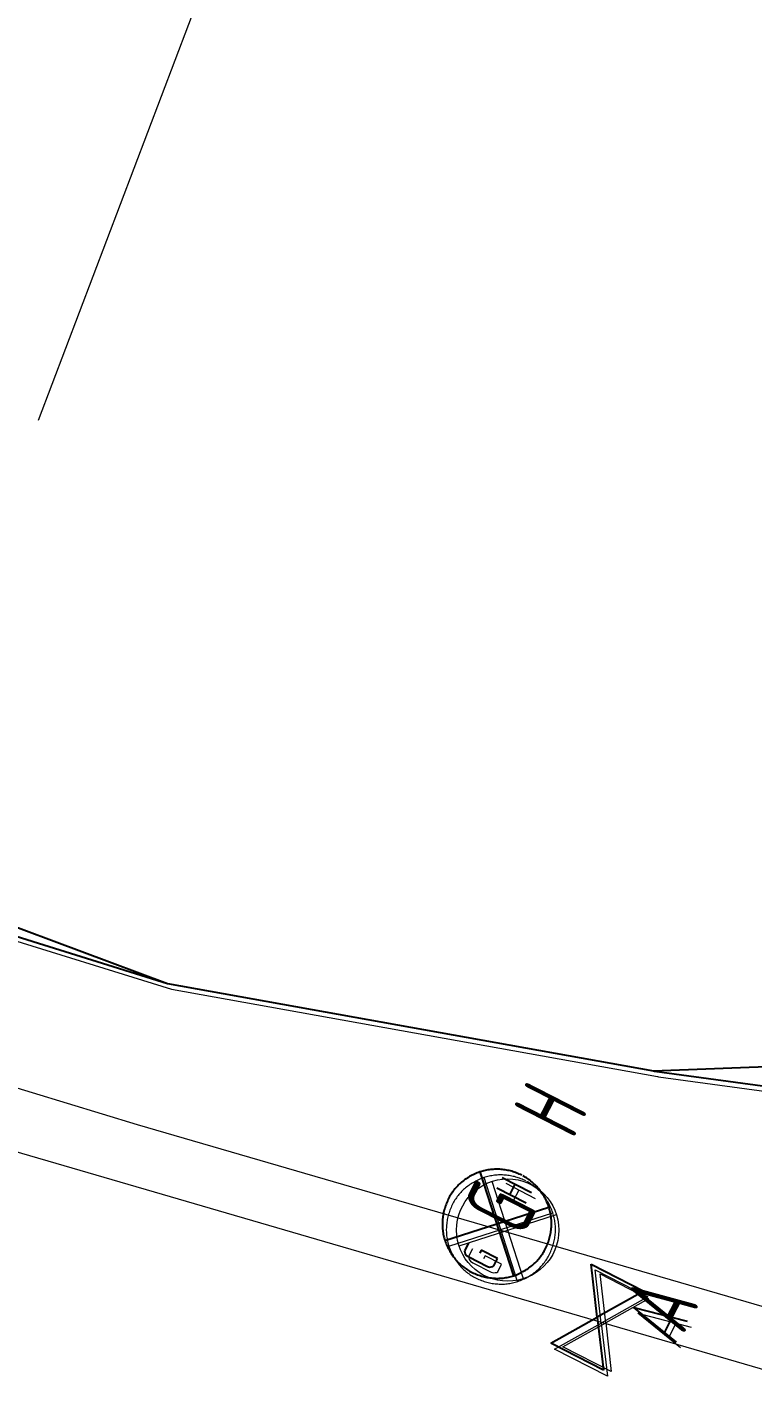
# Model space of a CAD drawing. Header units: metres. Extents: x 3 to 509016, y 4 to 6969473.
# Drawn here: x 507920.58 to 507925.9, y 6967154.33 to 6967164.37 of the extents above; entities that cross this region are included whole.
import ezdxf

# ---------------------------------------------------------------- set-up
doc = ezdxf.new("R2010")
doc.units = ezdxf.units.M
doc.linetypes.add('AEC_Double Dash', pattern=[0.039, 0.015, -0.004, 0.006, -0.004, 0.006, -0.004])
for name, color, linetype, lineweight in [('C-PROP-LINE', 252, 'AEC_Double Dash', 5), ('E_UG_LINES', 252, 'EXISTING_ELECTRICITY_UG', 0), ('RW_FEAT', 252, 'Continuous', 0), ('RW_UG_PIPES', 252, 'EXISTING_WAT_RECYCLED', 0), ('VEG_EDGE_GARDEN', 252, 'Continuous', 0), ('W_AG_PIPES_N', 252, 'EXISTING_WATER', 0), ('W_FEAT', 252, 'EXISTING_WATER', 0)]:
    doc.layers.add(name, color=color, linetype=linetype, lineweight=lineweight)
for name, color, linetype in [('mga2020bdy', 252, 'Continuous'), ('mga2020VEG_EDGE_GARDEN', 252, 'Continuous'), ('mga2020W_FEAT', 252, 'Continuous'), ('XREF', 7, 'Continuous')]:
    doc.layers.add(name, color=color, linetype=linetype)
doc.styles.get("Standard").update_dxf_attribs({"font": 'ARIALN.TTF'})
doc.styles.add('Style-INTL_ISO_EQUAL', font='ISOCP.shx')
doc.linetypes.add('EXISTING_ELECTRICITY_UG', pattern='A,2,-2,2,-2,2,-2,["E-UG",Standard,S=2.5,R=0,X=0,Y=-1.25],-9.15,2,-2,2,-2', length=29.15)
doc.linetypes.add('EXISTING_WAT_RECYCLED', pattern='A,2,-2,2,-2,2,-2,["R",Standard,S=2.5,R=0,X=0,Y=-1.25],-4.4,2,-2,2,-2', length=24.4)
doc.linetypes.add('EXISTING_WATER', pattern='A,2,-2,2,-2,2,-2,["W",Standard,S=2.5,R=0,X=0,Y=-1.25],-4.4,2,-2,2,-2', length=24.4)

# ---------------------------------------------------------------- blocks, each defined once
blk = doc.blocks.new('25027_BNP_Skygate Play-Sheet - 000101 - SITE PLAN')
at = {"layer": 'C-PROP-LINE'}
blk.add_arc((-2394310, 3931625), 7501, 109.9676, 211.1303, dxfattribs=at)
blk = doc.blocks.new('XE_ARCH')
at = {"xscale": 0.001, "yscale": 0.001, "zscale": 0.001, "rotation": 121.996}
blk.add_blockref('25027_BNP_Skygate Play-Sheet - 000101 - SITE PLAN', (509988.126, 6971273.77), dxfattribs=at)
blk = doc.blocks.new('XE_LOT BOUNDARY')
at = {"layer": 'C-PROP-LINE'}
blk.add_arc((507922.423, 6967159.981), 7.501, 231.9636, 333.1263, dxfattribs=at)
blk = doc.blocks.new('BAC W AV')
for p, q in [((0, 0), (-1.1994, 10.4775)), ((-1.1994, 10.4775), (9.2075, 5.1505)), ((9.2075, 5.1505), (0, 0)), ((-9.1722, -5.1153), (0, 0)), ((0.0001, 0.0163), (0, 0.0141)), ((0, 0.0141), (0, 0.0116)), ((0, 0.0116), (0, 0.009)), ((0, 0.009), (0, 0.0062)), ((0, 0.0062), (0, 0.0032)), ((0, 0.0032), (0, 0.0029)), ((0, 0.0029), (0, 0.0026)), ((0, 0.0026), (0, 0.0024)), ((0, 0.0024), (0, 0.0021)), ((0, 0.0021), (0, 0.0019)), ((0, 0.0019), (0, 0.0017)), ((0, 0.0017), (0, 0.0015)), ((0, 0.0015), (0, 0.0013)), ((0, 0.0013), (0, 0.0012)), ((0, 0.0012), (0, 0.001)), ((0, 0.001), (0, 0.0009)), ((0, 0.0009), (0, 0.0008)), ((0, 0.0008), (0, 0.0006)), ((0, 0.0006), (0, 0.0005)), ((0, 0.0005), (0, 0.0005)), ((0, 0.0005), (0, 0.0004)), ((0, 0.0004), (0, 0.0003)), ((0, 0.0003), (0, 0.0002)), ((0, 0.0002), (0, 0.0002)), ((0, 0.0002), (0, 0.0001)), ((0, 0.0001), (0, 0.0001)), ((0, 0.0001), (0, 0.0001)), ((0, 0.0001), (0, 0)), ((0, 0), (0, 0)), ((0, 0), (0, 0)), ((0, 0), (0, 0)), ((0, 0), (0, 0)), ((0, 0), (0, 0)), ((0, 0), (0, 0)), ((0, 0), (0, 0)), ((0, 0), (0, 0)), ((0, 0), (0.0032, 0)), ((0, 0), (1.2348, -10.4422)), ((0.0002, 0.0253), (0.0001, 0.0238)), ((0.0001, 0.0238), (0.0001, 0.0222)), ((0.0001, 0.0222), (0.0001, 0.0204)), ((0.0001, 0.0204), (0.0001, 0.0184)), ((0.0001, 0.0184), (0.0001, 0.0163)), ((0.0003, 0.029), (0.0002, 0.0279)), ((0.0002, 0.0279), (0.0002, 0.0266)), ((0.0002, 0.0266), (0.0002, 0.0253)), ((0.0004, 0.03), (0.0003, 0.029)), ((0.0005, 0.0316), (0.0004, 0.0308)), ((0.0004, 0.0308), (0.0004, 0.03)), ((0.0006, 0.0323), (0.0005, 0.0316)), ((0.0007, 0.0329), (0.0006, 0.0323)), ((0.0008, 0.0334), (0.0007, 0.0329)), ((0.0009, 0.0338), (0.0008, 0.0334)), ((0.0011, 0.0342), (0.0009, 0.0338)), ((0.0012, 0.0345), (0.0011, 0.0342)), ((0.0014, 0.0347), (0.0012, 0.0345)), ((0.0016, 0.0349), (0.0014, 0.0347)), ((0.0018, 0.035), (0.0016, 0.0349)), ((0.002, 0.0351), (0.0018, 0.035)), ((0.0022, 0.0352), (0.002, 0.0351)), ((0.0024, 0.0352), (0.0022, 0.0352)), ((0.0027, 0.0352), (0.0024, 0.0352)), ((0.0029, 0.0353), (0.0027, 0.0352)), ((0.0032, 0.0353), (0.0029, 0.0353)), ((0.0062, 0.0352), (0.0032, 0.0353)), ((0.0032, 0), (0.0062, 0)), ((0.0091, 0.0352), (0.0062, 0.0352)), ((0.0062, 0), (0.0091, 0)), ((0.0117, 0.0352), (0.0091, 0.0352)), ((0.0091, 0), (0.0117, 0)), ((0.0141, 0.0351), (0.0117, 0.0352)), ((0.0117, 0), (0.0141, 0)), ((0.0164, 0.035), (0.0141, 0.0351)), ((0.0141, 0), (0.0164, 0)), ((0.0185, 0.0349), (0.0164, 0.035)), ((0.0164, 0), (0.0185, 0)), ((0.0204, 0.0347), (0.0185, 0.0349)), ((0.0185, 0), (0.0204, 0)), ((0.0222, 0.0345), (0.0204, 0.0347)), ((0.0204, 0), (0.0222, 0)), ((0.0238, 0.0342), (0.0222, 0.0345)), ((0.0222, 0), (0.0238, 0)), ((0.0253, 0.0338), (0.0238, 0.0342)), ((0.0238, 0), (0.0253, 0)), ((0.0267, 0.0334), (0.0253, 0.0338)), ((0.0253, 0), (0.0267, 0)), ((0.0279, 0.0329), (0.0267, 0.0334)), ((0.0267, 0), (0.0279, 0)), ((0.029, 0.0323), (0.0279, 0.0329)), ((0.0279, 0), (0.029, 0)), ((0.03, 0.0316), (0.029, 0.0323)), ((0.029, 0), (0.03, 0)), ((0.0309, 0.0308), (0.03, 0.0316)), ((0.03, 0), (0.0309, 0)), ((0.0317, 0.03), (0.0309, 0.0308)), ((0.0309, 0), (0.0317, 0)), ((0.0324, 0.029), (0.0317, 0.03)), ((0.0317, 0), (0.0324, 0)), ((0.0329, 0.0279), (0.0324, 0.029)), ((0.0324, 0), (0.0329, 0)), ((0.0335, 0.0266), (0.0329, 0.0279)), ((0.0329, 0), (0.0335, 0)), ((0.0339, 0.0253), (0.0335, 0.0266)), ((0.0335, 0), (0.0339, 0)), ((0.0342, 0.0238), (0.0339, 0.0253)), ((0.0339, 0), (0.0342, 0)), ((0.0345, 0.0222), (0.0342, 0.0238)), ((0.0342, 0), (0.0345, 0)), ((0.0348, 0.0204), (0.0345, 0.0222)), ((0.0345, 0), (0.0348, 0)), ((0.0349, 0.0184), (0.0348, 0.0204)), ((0.0348, 0), (0.0349, 0)), ((0.0351, 0.0163), (0.0349, 0.0184)), ((0.0349, 0), (0.0351, 0)), ((0.0352, 0.0141), (0.0351, 0.0163)), ((0.0351, 0), (0.0352, 0)), ((0.0352, 0.0116), (0.0352, 0.0141)), ((0.0353, 0.009), (0.0352, 0.0116)), ((0.0352, 0), (0.0352, 0)), ((0.0352, 0), (0.0353, 0)), ((0.0353, 0.0062), (0.0353, 0.009)), ((0.0353, 0.0032), (0.0353, 0.0062)), ((0.0353, 0), (0.0353, 0.0032)), ((0.0353, 0), (0.0353, 0)), ((0.0353, 0), (0.0353, 0)), ((0.0353, 0), (0.0353, 0)), ((15.621, -4.886), (7.2461, 1.9508)), ((7.2461, 1.9508), (17.7165, -0.7902)), ((13.3033, -2.9634), (14.7991, -0.0353)), ((1.2348, -10.4422), (-9.1722, -5.1153))]:
    blk.add_line(p, q)
blk = doc.blocks.new('BAC W GH')
for p, q in [((-10.3941, 12.2781), (-10.6971, 12.0181)), ((-10.0838, 12.5312), (-10.3941, 12.2781)), ((-9.7662, 12.7772), (-10.0838, 12.5312)), ((-9.4414, 13.016), (-9.7662, 12.7772)), ((-9.1094, 13.2476), (-9.4414, 13.016)), ((-8.7704, 13.4718), (-9.1094, 13.2476)), ((-8.4243, 13.6886), (-8.7704, 13.4718)), ((-8.0713, 13.8979), (-8.4243, 13.6886)), ((-7.7113, 14.0995), (-8.0713, 13.8979)), ((-7.3445, 14.2935), (-7.7113, 14.0995)), ((-6.9708, 14.4796), (-7.3445, 14.2935)), ((-6.5905, 14.6579), (-6.9708, 14.4796)), ((-6.2034, 14.8282), (-6.5905, 14.6579)), ((-5.8097, 14.9905), (-6.2034, 14.8282)), ((-5.4095, 15.1446), (-5.8097, 14.9905)), ((-5.0028, 15.2905), (-5.4095, 15.1446)), ((-4.5896, 15.4281), (-5.0028, 15.2905)), ((4.9389, -15.3106), (-4.9741, 15.3106)), ((-4.2033, 15.5359), (-4.5896, 15.4281)), ((-3.8156, 15.634), (-4.2033, 15.5359)), ((-3.4265, 15.7225), (-3.8156, 15.634)), ((-3.0363, 15.8012), (-3.4265, 15.7225)), ((-2.645, 15.8704), (-3.0363, 15.8012)), ((-2.253, 15.9299), (-2.645, 15.8704)), ((-1.8603, 15.9797), (-2.253, 15.9299)), ((-1.4672, 16.02), (-1.8603, 15.9797)), ((-1.0737, 16.0506), (-1.4672, 16.02)), ((-0.6802, 16.0717), (-1.0737, 16.0506)), ((-0.2867, 16.0832), (-0.6802, 16.0717)), ((0.1066, 16.0852), (-0.2867, 16.0832)), ((0.4995, 16.0776), (0.1066, 16.0852)), ((0.8918, 16.0604), (0.4995, 16.0776)), ((1.2833, 16.0338), (0.8918, 16.0604)), ((1.6739, 15.9976), (1.2833, 16.0338)), ((1.4993, 13.6172), (10.1424, 9.1934)), ((2.0634, 15.9519), (1.6739, 15.9976)), ((2.4516, 15.8968), (2.0634, 15.9519)), ((2.8383, 15.8321), (2.4516, 15.8968)), ((3.2234, 15.7581), (2.8383, 15.8321)), ((3.6068, 15.6745), (3.2234, 15.7581)), ((3.9881, 15.5816), (3.6068, 15.6745)), ((4.3673, 15.4792), (3.9881, 15.5816)), ((4.7442, 15.3675), (4.3673, 15.4792)), ((5.1186, 15.2463), (4.7442, 15.3675)), ((5.4903, 15.1157), (5.1186, 15.2463)), ((5.8591, 14.9758), (5.4903, 15.1157)), ((6.2249, 14.8266), (5.8591, 14.9758)), ((6.5876, 14.668), (6.2249, 14.8266)), ((6.9468, 14.5), (6.5876, 14.668)), ((7.3025, 14.3228), (6.9468, 14.5)), ((8.0056, 13.9421), (7.6569, 14.1367)), ((8.3486, 13.7393), (8.0056, 13.9421)), ((8.6858, 13.5281), (8.3486, 13.7393)), ((9.017, 13.3088), (8.6858, 13.5281)), ((9.3423, 13.0814), (9.017, 13.3088)), ((9.6614, 12.846), (9.3423, 13.0814)), ((9.9745, 12.6025), (9.6614, 12.846)), ((10.2813, 12.3512), (9.9745, 12.6025)), ((10.5817, 12.0921), (10.2813, 12.3512)), ((-13.7401, 8.3838), (-13.9425, 8.0409)), ((-13.5296, 8.7209), (-13.7401, 8.3838)), ((-13.3111, 9.0521), (-13.5296, 8.7209)), ((-13.0846, 9.3773), (-13.3111, 9.0521)), ((-12.8502, 9.6963), (-13.0846, 9.3773)), ((-12.608, 10.0092), (-12.8502, 9.6963)), ((-12.3579, 10.3157), (-12.608, 10.0092)), ((-12.1001, 10.6159), (-12.3579, 10.3157)), ((-11.8346, 10.9096), (-12.1001, 10.6159)), ((-11.5615, 11.1968), (-11.8346, 10.9096)), ((-11.2809, 11.4773), (-11.5615, 11.1968)), ((-10.9927, 11.7511), (-11.2809, 11.4773)), ((-10.6971, 12.0181), (-10.9927, 11.7511)), ((8.569, 6.1172), (-0.0776, 10.541)), ((3.7571, 8.5796), (5.334, 11.6558)), ((10.8758, 11.8252), (10.5817, 12.0921)), ((11.1634, 11.5506), (10.8758, 11.8252)), ((11.4444, 11.2684), (11.1634, 11.5506)), ((11.7188, 10.9787), (11.4444, 11.2684)), ((11.9865, 10.6815), (11.7188, 10.9787)), ((12.2473, 10.3769), (11.9865, 10.6815)), ((12.5013, 10.065), (12.2473, 10.3769)), ((12.7482, 9.7459), (12.5013, 10.065)), ((12.9882, 9.4196), (12.7482, 9.7459)), ((13.221, 9.0861), (12.9882, 9.4196)), ((13.4465, 8.7457), (13.221, 9.0861)), ((13.6648, 8.3983), (13.4465, 8.7457)), ((13.8757, 8.044), (13.6648, 8.3983)), ((-15.5125, 4.1335), (-15.6141, 3.7344)), ((-15.4007, 4.5322), (-15.5125, 4.1335)), ((-15.2787, 4.9303), (-15.4007, 4.5322)), ((-15.3105, -4.9389), (15.3106, 4.9389)), ((-15.1465, 5.3278), (-15.2787, 4.9303)), ((-15.004, 5.7244), (-15.1465, 5.3278)), ((-14.8512, 6.1202), (-15.004, 5.7244)), ((-14.6881, 6.515), (-14.8512, 6.1202)), ((-14.5146, 6.9086), (-14.6881, 6.515)), ((-14.3309, 7.301), (-14.5146, 6.9086)), ((-14.1367, 7.6922), (-14.3309, 7.301)), ((-13.9425, 8.0409), (-14.1367, 7.6922)), ((14.0791, 7.6829), (13.8757, 8.044)), ((14.275, 7.3151), (14.0791, 7.6829)), ((14.4633, 6.9406), (14.275, 7.3151)), ((14.6438, 6.5595), (14.4633, 6.9406)), ((14.8166, 6.1718), (14.6438, 6.5595)), ((14.9815, 5.7778), (14.8166, 6.1718)), ((15.1384, 5.3773), (14.9815, 5.7778)), ((15.2873, 4.9705), (15.1384, 5.3773)), ((15.4281, 4.5575), (15.2873, 4.9705)), ((15.5359, 4.1742), (15.4281, 4.5575)), ((15.6339, 3.7891), (15.5359, 4.1742)), ((-16.0726, 0.1401), (-16.0734, -0.2575)), ((-16.0619, 0.5383), (-16.0726, 0.1401)), ((-16.0412, 0.9371), (-16.0619, 0.5383)), ((-16.0105, 1.3363), (-16.0412, 0.9371)), ((-15.9696, 1.7359), (-16.0105, 1.3363)), ((-15.9188, 2.1356), (-15.9696, 1.7359)), ((-15.8578, 2.5354), (-15.9188, 2.1356)), ((-15.7867, 2.9353), (-15.8578, 2.5354)), ((-15.7054, 3.335), (-15.7867, 2.9353)), ((-15.6141, 3.7344), (-15.7054, 3.335)), ((15.7221, 3.4022), (15.6339, 3.7891)), ((15.8006, 3.0137), (15.7221, 3.4022)), ((15.8692, 2.6236), (15.8006, 3.0137)), ((15.9279, 2.2322), (15.8692, 2.6236)), ((15.9768, 1.8394), (15.9279, 2.2322)), ((16.0158, 1.4455), (15.9768, 1.8394)), ((16.0449, 1.0505), (16.0158, 1.4455)), ((16.0641, 0.6545), (16.0449, 1.0505)), ((16.0733, 0.2577), (16.0641, 0.6545)), ((16.0725, -0.1399), (16.0733, 0.2577)), ((-16.0734, -0.2575), (-16.0641, -0.6544)), ((-16.0641, -0.6544), (-16.0449, -1.0504)), ((-16.0449, -1.0504), (-16.0158, -1.4454)), ((-16.0158, -1.4454), (-15.9768, -1.8394)), ((-15.9768, -1.8394), (-15.9279, -2.2321)), ((-15.9279, -2.2321), (-15.8691, -2.6236)), ((-15.8691, -2.6236), (-15.8005, -3.0136)), ((-15.8005, -3.0136), (-15.722, -3.4022)), ((-15.722, -3.4022), (-15.6338, -3.7891)), ((-15.6338, -3.7891), (-15.5358, -4.1742)), ((15.5114, -4.1324), (15.6131, -3.7334)), ((15.6131, -3.7334), (15.7046, -3.3341)), ((15.7046, -3.3341), (15.786, -2.9345)), ((15.786, -2.9345), (15.8572, -2.5348)), ((15.8572, -2.5348), (15.9183, -2.1351)), ((15.9183, -2.1351), (15.9693, -1.7354)), ((15.9693, -1.7354), (16.0101, -1.336)), ((16.0101, -1.336), (16.041, -0.9368)), ((16.041, -0.9368), (16.0618, -0.5381)), ((16.0618, -0.5381), (16.0725, -0.1399)), ((-15.5358, -4.1742), (-15.428, -4.5575)), ((-15.428, -4.5575), (-15.2904, -4.9705)), ((-15.2904, -4.9705), (-15.1446, -5.3773)), ((-15.1446, -5.3773), (-14.9904, -5.7778)), ((-14.9904, -5.7778), (-14.8282, -6.1718)), ((-14.8282, -6.1718), (-14.6578, -6.5595)), ((-14.6578, -6.5595), (-14.4796, -6.9406)), ((-14.4796, -6.9406), (-14.2934, -7.3151)), ((-14.2934, -7.3151), (-14.0995, -7.6829)), ((-14.0995, -7.6829), (-13.8978, -8.044)), ((-13.8978, -8.044), (-13.6885, -8.3983)), ((-8.3608, -5.6797), (-9.5602, -7.9727)), ((-9.5602, -7.9727), (-9.4897, -8.4314)), ((-4.6213, -7.7611), (-5.08, -8.6783)), ((0.2117, -10.2305), (-4.6213, -7.7611)), ((13.7312, -8.3757), (13.9364, -8.0351)), ((13.9364, -8.0351), (14.1336, -7.6891)), ((14.1336, -7.6891), (14.328, -7.2982)), ((14.328, -7.2982), (14.5121, -6.9061)), ((14.5121, -6.9061), (14.6858, -6.5126)), ((14.6858, -6.5126), (14.8491, -6.1181)), ((14.8491, -6.1181), (15.0021, -5.7226)), ((15.0021, -5.7226), (15.1448, -5.3261)), ((15.1448, -5.3261), (15.2773, -4.9288)), ((15.2773, -4.9288), (15.3994, -4.5309)), ((15.3994, -4.5309), (15.5114, -4.1324)), ((-13.6885, -8.3983), (-13.4718, -8.7457)), ((-13.4718, -8.7457), (-13.2475, -9.0861)), ((-13.2475, -9.0861), (-13.016, -9.4196)), ((-13.016, -9.4196), (-12.7772, -9.7459)), ((-12.7772, -9.7459), (-12.5312, -10.065)), ((-12.5312, -10.065), (-12.2781, -10.3769)), ((-12.2781, -10.3769), (-12.018, -10.6815)), ((-12.018, -10.6815), (-11.751, -10.9787)), ((-11.751, -10.9787), (-11.4772, -11.2684)), ((-11.4772, -11.2684), (-11.1967, -11.5506)), ((-11.1967, -11.5506), (-10.9096, -11.8252)), ((-10.9096, -11.8252), (-10.6158, -12.0921)), ((-10.6158, -12.0921), (-10.3157, -12.3512)), ((-9.4897, -8.4314), (-9.3133, -8.8194)), ((-9.3133, -8.8194), (-8.9958, -9.3133)), ((-8.9958, -9.3133), (-8.2902, -9.7719)), ((-8.2902, -9.7719), (-2.8222, -12.5941)), ((-0.9172, -12.4177), (0.2117, -10.2305)), ((10.3637, -12.2649), (10.6675, -12.0041)), ((10.6675, -12.0041), (10.9641, -11.7364)), ((10.9641, -11.7364), (11.2533, -11.4621)), ((11.2533, -11.4621), (11.5351, -11.1813)), ((11.5351, -11.1813), (11.8095, -10.8939)), ((11.8095, -10.8939), (12.0765, -10.6003)), ((12.0765, -10.6003), (12.3359, -10.3003)), ((12.3359, -10.3003), (12.5877, -9.9943)), ((12.5877, -9.9943), (12.8319, -9.6822)), ((12.8319, -9.6822), (13.0684, -9.3642)), ((13.0684, -9.3642), (13.2971, -9.0403)), ((13.2971, -9.0403), (13.5181, -8.7108)), ((13.5181, -8.7108), (13.7312, -8.3757)), ((-10.3157, -12.3512), (-10.0091, -12.6025)), ((-10.0091, -12.6025), (-9.6963, -12.846)), ((-9.6963, -12.846), (-9.3772, -13.0814)), ((-9.3772, -13.0814), (-9.0521, -13.3088)), ((-9.0521, -13.3088), (-8.7209, -13.5281)), ((-8.7209, -13.5281), (-8.3838, -13.7393)), ((-8.3838, -13.7393), (-8.0408, -13.9421)), ((-8.0408, -13.9421), (-7.6921, -14.1367)), ((-7.6921, -14.1367), (-7.301, -14.3308)), ((-7.301, -14.3308), (-6.9086, -14.5146)), ((-6.9086, -14.5146), (-6.5149, -14.688)), ((-6.5149, -14.688), (-6.1201, -14.8511)), ((-6.1201, -14.8511), (-5.7244, -15.0039)), ((-5.7244, -15.0039), (-5.3277, -15.1465)), ((-5.3277, -15.1465), (-4.9303, -15.2787)), ((-4.9303, -15.2787), (-4.5322, -15.4007)), ((-4.5322, -15.4007), (-4.1335, -15.5125)), ((-4.1335, -15.5125), (-3.7344, -15.6141)), ((-3.7344, -15.6141), (-3.3349, -15.7055)), ((-3.3349, -15.7055), (-2.9352, -15.7867)), ((-2.9352, -15.7867), (-2.5354, -15.8578)), ((-2.8222, -12.5941), (-2.2225, -12.7705)), ((-2.5354, -15.8578), (-2.1356, -15.9188)), ((-2.2225, -12.7705), (-1.7286, -12.7)), ((-2.1356, -15.9188), (-1.7358, -15.9697)), ((-1.7358, -15.9697), (-1.3363, -16.0105)), ((-1.7286, -12.7), (-1.1994, -12.6294)), ((-1.3363, -16.0105), (-0.9371, -16.0412)), ((-1.1994, -12.6294), (-0.9172, -12.4177)), ((-0.9371, -16.0412), (-0.5383, -16.062)), ((-0.5383, -16.062), (-0.14, -16.0727)), ((-0.14, -16.0727), (0.2576, -16.0734)), ((0.2576, -16.0734), (0.6544, -16.0642)), ((0.6544, -16.0642), (1.0504, -16.045)), ((1.0504, -16.045), (1.4455, -16.0158)), ((1.4455, -16.0158), (1.8394, -15.9768)), ((1.8394, -15.9768), (2.2322, -15.9279)), ((2.2322, -15.9279), (2.6236, -15.8691)), ((2.6236, -15.8691), (3.0137, -15.8005)), ((3.0137, -15.8005), (3.4022, -15.7221)), ((3.4022, -15.7221), (3.7891, -15.6339)), ((3.7891, -15.6339), (4.1743, -15.5358)), ((4.1743, -15.5358), (4.5576, -15.4281)), ((4.5576, -15.4281), (4.9705, -15.2904)), ((4.9705, -15.2904), (5.377, -15.1442)), ((5.377, -15.1442), (5.777, -14.9896)), ((5.777, -14.9896), (6.1704, -14.8268)), ((6.1704, -14.8268), (6.5573, -14.6557)), ((6.5573, -14.6557), (6.9376, -14.4766)), ((6.9376, -14.4766), (7.3112, -14.2895)), ((7.3112, -14.2895), (7.678, -14.0945)), ((7.678, -14.0945), (8.038, -13.8918)), ((8.038, -13.8918), (8.3912, -13.6815)), ((8.3912, -13.6815), (8.7375, -13.4636)), ((8.7375, -13.4636), (9.0769, -13.2383)), ((9.0769, -13.2383), (9.4092, -13.0057)), ((9.4092, -13.0057), (9.7345, -12.7658)), ((9.7345, -12.7658), (10.0527, -12.5188)), ((10.0527, -12.5188), (10.3637, -12.2649))]:
    blk.add_line(p, q)
blk = doc.blocks.new('W-GH')
at = {"layer": 'W_FEAT'}
for p, q in [((0.115, -0.357), (-0.115, 0.357)), ((-0.357, -0.115), (0.357, 0.115))]:
    blk.add_line(p, q, dxfattribs=at)
blk.add_circle((0, 0), 0.375, dxfattribs=at)
at = {"layer": 'W_FEAT', "style": 'Style-INTL_ISO_EQUAL', "width": 0.65}
blk.add_text('G   H', height=0.5, rotation=62.9, dxfattribs=at).set_placement((0.111, -0.057))
blk = doc.blocks.new('RW-AV')
at = {"layer": 'RW_FEAT', "flags": 128}
for points in [[(0, 0), (-0.041, 0.358), (0.315, 0.176)], [(0, 0), (0.041, -0.358), (-0.315, -0.176)]]:
    blk.add_lwpolyline(points, close=True, dxfattribs=at)
at = {"layer": 'RW_FEAT'}
blk.add_point((0, 0), dxfattribs=at)
at = {"layer": 'RW_FEAT', "style": 'Style-INTL_ISO_EQUAL', "width": 0.65}
blk.add_text('A', height=0.5, rotation=62.9, dxfattribs=at).set_placement((0.57, -0.091))
blk = doc.blocks.new('XE_SURVEY')
at = {"layer": 'E_UG_LINES', "flags": 128}
blk.add_lwpolyline([(507932.968, 6967191.309), (507930.258, 6967186.186), (507930.314, 6967185.001), (507929.216, 6967183.742), (507928.018, 6967180.612), (507927.124, 6967178.277), (507925.27, 6967173.635), (507920.661, 6967161.489)], dxfattribs=at)
at = {"layer": 'mga2020bdy'}
blk.add_polyline3d([(507840.049, 6967283.898, 5.118), (507841.168, 6967281.057, 5.106), (507848.262, 6967269.374, 5.237), (507866.061, 6967241.276, 5.497), (507880.425, 6967217.879, 5.254), (507890.699, 6967200.578, 5.31), (507916.045, 6967160.33, 5.221), (507918.959, 6967158.35, 5.184), (507921.611, 6967157.362, 5.22), (507925.172, 6967156.722, 5.142), (507927.992, 6967156.829, 5.097), (507929.866, 6967159.07, 5.102), (507930.604, 6967161.603, 5.11), (507934.47, 6967159.192, 4.84)], dxfattribs=at)
at = {"layer": 'mga2020VEG_EDGE_GARDEN'}
blk.add_polyline3d([(507916.045, 6967160.33, 5.221), (507918.053, 6967158.848, 5.195), (507918.959, 6967158.35, 5.184), (507920.302, 6967157.769, 5.202), (507921.611, 6967157.362, 5.22), (507925.172, 6967156.722, 5.142), (507925.18, 6967156.719, 5.142), (507926.816, 6967156.498, 5.116), (507927.992, 6967156.829, 5.097), (507928.374, 6967157.043, 5.098), (507929.514, 6967158.236, 5.1), (507929.866, 6967159.07, 5.102), (507930.604, 6967161.603, 5.11)], dxfattribs=at)
at = {"layer": 'mga2020W_FEAT'}
for p in [(507924.025, 6967155.6, 5.273), (507924.025, 6967155.6, 5.273), (507924.76, 6967154.915, 5.231), (507924.76, 6967154.915, 5.231)]:
    blk.add_point(p, dxfattribs=at)
at = {"layer": 'RW_UG_PIPES', "flags": 128}
blk.add_lwpolyline([(507860.664, 6967305.851), (507855.548, 6967302.717), (507850.467, 6967299.526), (507844.54, 6967295.803), (507841.767, 6967294.061), (507840.618, 6967288.963), (507838.773, 6967280.778), (507840.662, 6967277.702), (507845.111, 6967270.46), (507851.731, 6967259.857), (507857.305, 6967250.958), (507865.798, 6967237.399), (507871.638, 6967228.076), (507877.742, 6967218.331), (507883.42, 6967209.267), (507891.832, 6967195.887), (507899.284, 6967184.035), (507907.002, 6967171.759), (507909.397, 6967167.95), (507912.324, 6967163.294), (507914.326, 6967160.11), (507917.668, 6967157.22), (507918.13, 6967156.82), (507926.012, 6967154.523), (507934.651, 6967151.998), (507942.336, 6967149.775), (507942.336, 6967149.775)], dxfattribs=at)
at = {"layer": 'VEG_EDGE_GARDEN'}
blk.add_polyline3d([(507916.071, 6967160.29, 5.221), (507918.079, 6967158.808, 5.195), (507918.985, 6967158.309, 5.184), (507920.329, 6967157.727, 5.202), (507921.639, 6967157.32, 5.22), (507925.201, 6967156.68, 5.142), (507925.209, 6967156.677, 5.142), (507926.846, 6967156.456, 5.116), (507928.022, 6967156.787, 5.097), (507928.404, 6967157.001, 5.098), (507929.545, 6967158.195, 5.1), (507929.897, 6967159.029, 5.102), (507930.635, 6967161.563, 5.11)], dxfattribs=at)
at = {"layer": 'W_AG_PIPES_N', "flags": 128}
blk.add_lwpolyline([(507947.923, 6967167.75), (507947.094, 6967164.973), (507945.664, 6967160.182), (507944.092, 6967154.912), (507943.575, 6967153.18), (507942.996, 6967150.04), (507921.391, 6967156.325), (507918.521, 6967157.198), (507914.526, 6967160.193), (507914.258, 6967160.614), (507907.658, 6967171.23), (507897.891, 6967186.941), (507887.316, 6967203.95), (507879.3, 6967216.628), (507862.622, 6967243.351), (507843.574, 6967273.899), (507839.255, 6967280.883), (507842.144, 6967293.862), (507861.154, 6967305.647), (507861.476, 6967305.834)], dxfattribs=at)
at = {"layer": 'mga2020W_FEAT', "rotation": 0.001583333339407246}
for name, p, xscale, yscale, zscale in [('BAC W GH', (507924.025, 6967155.6, 5.273), 0.02487562912572675, 0.02487562912572675, 0.02487562912572675), ('BAC W AV', (507924.76, 6967154.915, 5.231), 0.03717497437659686, 0.03717497437659686, 0.03717497437659686)]:
    blk.add_blockref(name, p, dxfattribs=dict(at, xscale=xscale, yscale=yscale, zscale=zscale))
at = {"layer": 'RW_FEAT'}
blk.add_blockref('RW-AV', (507924.822, 6967154.875), dxfattribs=at)
at = {"layer": 'W_FEAT'}
blk.add_blockref('W-GH', (507924.104, 6967155.554), dxfattribs=at)
for name, p, xscale, yscale, zscale in [('BAC W GH', (507924.054, 6967155.558, 5.273), 0.0248859136396582, 0.0248859136396582, 0.0248859136396582), ('BAC W AV', (507924.789, 6967154.872, 5.231), 0.03719034389911004, 0.03719034389911004, 0.03719034389911004)]:
    blk.add_blockref(name, p, dxfattribs=dict(at, xscale=xscale, yscale=yscale, zscale=zscale))

msp = doc.modelspace()

# ---------------------------------------------------------------- block references
for name in ['XE_ARCH', 'XE_SURVEY']:
    msp.add_blockref(name, (0, 0))
at = {"layer": 'XREF'}
for name in ['XE_ARCH', 'XE_SURVEY', 'XE_LOT BOUNDARY']:
    msp.add_blockref(name, (0, 0), dxfattribs=at)

doc.saveas('drawing.dxf')
